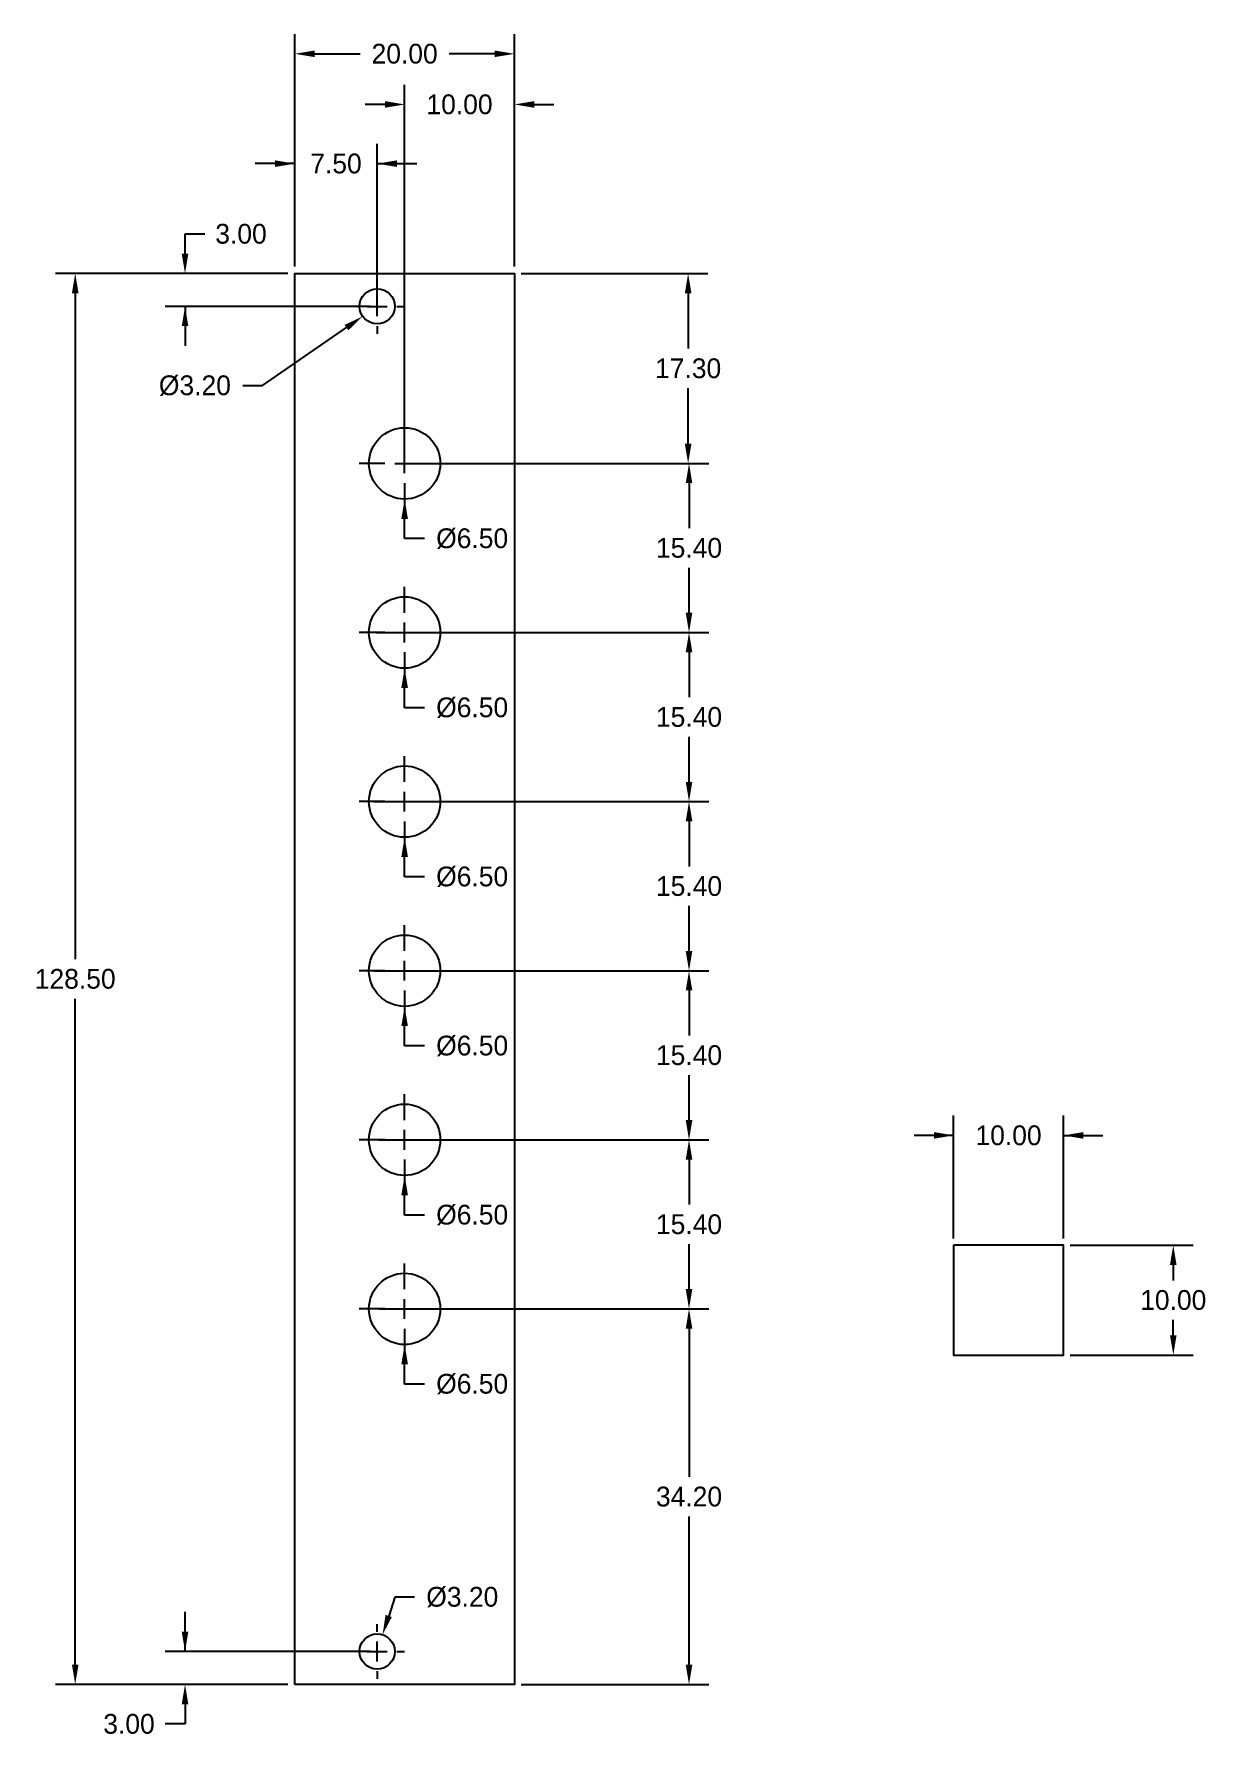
# Model space of a CAD drawing. Header units: millimetres. Extents: x -24 to 83, y -5 to 150.
import ezdxf

# ---------------------------------------------------------------- set-up
doc = ezdxf.new("R2010")
doc.units = ezdxf.units.MM
doc.header["$MEASUREMENT"] = 0
for name, color, linetype in [('Dimensions', 1, 'Continuous'), ('Knobs', 3, 'Continuous'), ('Panel', 7, 'Continuous'), ('ScaleHelp', 3, 'Continuous')]:
    doc.layers.add(name, color=color, linetype=linetype)
doc.dimstyles.get("Standard").update_dxf_attribs({"dimscale": 10, "dimtxt": 0.18, "dimasz": 0.18, "dimexe": 0.18, "dimexo": 0.0625, "dimgap": 0.09, "dimtad": 0, "dimtih": 1, "dimtoh": 1, "dimzin": 0, "dimdsep": 46, "dimtxsty": 'Standard', "dimcen": -0.09, "dimadec": 0, "dimazin": 0, "dimtfac": 1, "dimtdec": 4, "dimtofl": 0, "dimtmove": 0, "dimatfit": 3, "dimfxl": 1, "dimtolj": 1, "dimtzin": 0, "dimarcsym": 0})

# ---------------------------------------------------------------- blocks, each defined once
blk = doc.blocks.new('*D116')
at = {"layer": 'Defpoints', "color": 0}
for p in [(70, 50), (60, 40), (70, 40)]:
    blk.add_point(p, dxfattribs=at)
at = {"layer": 'ScaleHelp', "color": 0, "lineweight": -2}
for p, q in [((60, 40.625), (60, 51.8)), ((70, 40.625), (70, 51.8)), ((60, 50), (56.4, 50)), ((70, 50), (73.6, 50))]:
    blk.add_line(p, q, dxfattribs=at)
at = {"layer": 'ScaleHelp', "color": 0}
for points in [[(58.2, 49.7), (58.2, 50.3), (60, 50)], [(71.8, 50.3), (71.8, 49.7), (70, 50)]]:
    blk.add_solid(points, dxfattribs=at)
at = {"layer": 'ScaleHelp', "color": 0, "insert": (65, 50), "char_height": 1.8, "attachment_point": 5}
blk.add_mtext('\\A1;10.00', dxfattribs=at)
blk = doc.blocks.new('*D117')
at = {"layer": 'Defpoints', "color": 0}
for p in [(70, 40), (70, 30), (80, 30)]:
    blk.add_point(p, dxfattribs=at)
at = {"layer": 'ScaleHelp', "color": 0, "lineweight": -2}
for p, q in [((70.625, 40), (81.8, 40)), ((80, 38.2), (80, 36.8)), ((80, 31.8), (80, 33.2)), ((70.625, 30), (81.8, 30))]:
    blk.add_line(p, q, dxfattribs=at)
at = {"layer": 'ScaleHelp', "color": 0}
for points in [[(80.3, 38.2), (79.7, 38.2), (80, 40)], [(79.7, 31.8), (80.3, 31.8), (80, 30)]]:
    blk.add_solid(points, dxfattribs=at)
at = {"layer": 'ScaleHelp', "color": 0, "insert": (80, 35), "char_height": 1.8, "attachment_point": 5}
blk.add_mtext('\\A1;10.00', dxfattribs=at)
blk = doc.blocks.new('*D141')
at = {"layer": 'Defpoints', "color": 0}
for p in [(0, 138.5), (0, 128.5), (7.5, 125.5)]:
    blk.add_point(p, dxfattribs=at)
at = {"layer": 'Dimensions', "color": 0, "lineweight": -2}
for p, q in [((0, 129.125), (0, 140.3)), ((7.5, 126.125), (7.5, 140.3)), ((0, 138.5), (-3.6, 138.5)), ((7.5, 138.5), (11.1, 138.5))]:
    blk.add_line(p, q, dxfattribs=at)
at = {"layer": 'Dimensions', "color": 0}
for points in [[(-1.8, 138.2), (-1.8, 138.8), (0, 138.5)], [(9.3, 138.8), (9.3, 138.2), (7.5, 138.5)]]:
    blk.add_solid(points, dxfattribs=at)
at = {"layer": 'Dimensions', "color": 0, "insert": (3.75, 138.5), "char_height": 1.8, "attachment_point": 5}
blk.add_mtext('\\A1;7.50', dxfattribs=at)
blk = doc.blocks.new('*D142')
at = {"layer": 'Defpoints', "color": 0}
for p in [(0, 148.5), (0, 138.5), (20, 128.5)]:
    blk.add_point(p, dxfattribs=at)
at = {"layer": 'Dimensions', "color": 0, "lineweight": -2}
for p, q in [((0, 139.125), (0, 150.3)), ((20, 129.125), (20, 150.3)), ((1.8, 148.5), (5.95, 148.5)), ((18.2, 148.5), (14.05, 148.5))]:
    blk.add_line(p, q, dxfattribs=at)
at = {"layer": 'Dimensions', "color": 0}
for points in [[(1.8, 148.8), (1.8, 148.2), (0, 148.5)], [(18.2, 148.2), (18.2, 148.8), (20, 148.5)]]:
    blk.add_solid(points, dxfattribs=at)
at = {"layer": 'Dimensions', "color": 0, "insert": (10, 148.5), "char_height": 1.8, "attachment_point": 5}
blk.add_mtext('\\A1;20.00', dxfattribs=at)
blk = doc.blocks.new('*D143')
at = {"layer": 'Defpoints', "color": 0}
for p in [(-10, 128.5), (0, 128.5), (7.5, 125.5)]:
    blk.add_point(p, dxfattribs=at)
at = {"layer": 'Dimensions', "color": 0, "lineweight": -2}
for p, q in [((-10, 132.1), (-8.2, 132.1)), ((-10, 130.3), (-10, 132.1)), ((-0.625, 128.5), (-11.8, 128.5)), ((6.875, 125.5), (-11.8, 125.5)), ((-10, 125.5), (-10, 121.9))]:
    blk.add_line(p, q, dxfattribs=at)
at = {"layer": 'Dimensions', "color": 0}
for points in [[(-10.3, 130.3), (-9.7, 130.3), (-10, 128.5)], [(-9.7, 123.7), (-10.3, 123.7), (-10, 125.5)]]:
    blk.add_solid(points, dxfattribs=at)
at = {"layer": 'Dimensions', "color": 0, "insert": (-4.9, 132.1), "char_height": 1.8, "attachment_point": 5}
blk.add_mtext('\\A1;3.00', dxfattribs=at)
blk = doc.blocks.new('*D144')
at = {"layer": 'Defpoints', "color": 0}
for p in [(0, 128.5), (-20, 0), (0, 0)]:
    blk.add_point(p, dxfattribs=at)
at = {"layer": 'Dimensions', "color": 0, "lineweight": -2}
for p, q in [((-0.625, 128.5), (-21.8, 128.5)), ((-20, 126.7), (-20, 66.05)), ((-20, 1.8), (-20, 62.45)), ((-0.625, 0), (-21.8, 0))]:
    blk.add_line(p, q, dxfattribs=at)
at = {"layer": 'Dimensions', "color": 0}
for points in [[(-19.7, 126.7), (-20.3, 126.7), (-20, 128.5)], [(-20.3, 1.8), (-19.7, 1.8), (-20, 0)]]:
    blk.add_solid(points, dxfattribs=at)
at = {"layer": 'Dimensions', "color": 0, "insert": (-20, 64.25), "char_height": 1.8, "attachment_point": 5}
blk.add_mtext('\\A1;128.50', dxfattribs=at)
blk = doc.blocks.new('*D145')
at = {"layer": 'Defpoints', "color": 0}
for p in [(7.5, 3), (-10, 0), (0, 0)]:
    blk.add_point(p, dxfattribs=at)
at = {"layer": 'Dimensions', "color": 0, "lineweight": -2}
for p, q in [((-10, 3), (-10, 6.6)), ((6.875, 3), (-11.8, 3)), ((-0.625, 0), (-11.8, 0)), ((-10, -1.8), (-10, -3.6)), ((-10, -3.6), (-11.8, -3.6))]:
    blk.add_line(p, q, dxfattribs=at)
at = {"layer": 'Dimensions', "color": 0}
for points in [[(-10.3, 4.8), (-9.7, 4.8), (-10, 3)], [(-9.7, -1.8), (-10.3, -1.8), (-10, 0)]]:
    blk.add_solid(points, dxfattribs=at)
at = {"layer": 'Dimensions', "color": 0, "insert": (-15.1, -3.6), "char_height": 1.8, "attachment_point": 5}
blk.add_mtext('\\A1;3.00', dxfattribs=at)
blk = doc.blocks.new('*D182')
at = {"layer": 'Defpoints', "color": 0}
for p in [(10, 68.25), (10, 61.75)]:
    blk.add_point(p, dxfattribs=at)
at = {"layer": 'Dimensions', "color": 0}
for p, q in [((10, 66.8), (10, 69.15)), ((10, 64.1), (10, 65.9)), ((8.2, 65), (5.85, 65)), ((9.1, 65), (10.9, 65)), ((11.8, 65), (14.15, 65)), ((10, 63.2), (10, 60.85))]:
    blk.add_line(p, q, dxfattribs=at)
at = {"layer": 'Dimensions', "color": 0, "lineweight": -2}
for p, q in [((10, 58.15), (10, 59.95)), ((11.8, 58.15), (10, 58.15))]:
    blk.add_line(p, q, dxfattribs=at)
at = {"layer": 'Dimensions', "color": 0}
blk.add_solid([(10.3, 59.95), (9.7, 59.95), (10, 61.75)], dxfattribs=at)
at = {"layer": 'Dimensions', "color": 0, "insert": (16.15, 58.15), "char_height": 1.8, "attachment_point": 5}
blk.add_mtext('\\A1;%%c6.50', dxfattribs=at)
blk = doc.blocks.new('*D183')
at = {"layer": 'Defpoints', "color": 0}
for p in [(10, 52.85), (10, 46.35)]:
    blk.add_point(p, dxfattribs=at)
at = {"layer": 'Dimensions', "color": 0}
for p, q in [((10, 51.4), (10, 53.75)), ((10, 48.7), (10, 50.5)), ((8.2, 49.6), (5.85, 49.6)), ((9.1, 49.6), (10.9, 49.6)), ((11.8, 49.6), (14.15, 49.6)), ((10, 47.8), (10, 45.45))]:
    blk.add_line(p, q, dxfattribs=at)
at = {"layer": 'Dimensions', "color": 0, "lineweight": -2}
for p, q in [((10, 42.75), (10, 44.55)), ((11.8, 42.75), (10, 42.75))]:
    blk.add_line(p, q, dxfattribs=at)
at = {"layer": 'Dimensions', "color": 0}
blk.add_solid([(10.3, 44.55), (9.7, 44.55), (10, 46.35)], dxfattribs=at)
at = {"layer": 'Dimensions', "color": 0, "insert": (16.15, 42.75), "char_height": 1.8, "attachment_point": 5}
blk.add_mtext('\\A1;%%c6.50', dxfattribs=at)
blk = doc.blocks.new('*D184')
at = {"layer": 'Defpoints', "color": 0}
for p in [(10, 37.45), (10, 30.95)]:
    blk.add_point(p, dxfattribs=at)
at = {"layer": 'Dimensions', "color": 0}
for p, q in [((10, 36), (10, 38.35)), ((8.2, 34.2), (5.85, 34.2)), ((9.1, 34.2), (10.9, 34.2)), ((10, 33.3), (10, 35.1)), ((11.8, 34.2), (14.15, 34.2)), ((10, 32.4), (10, 30.05))]:
    blk.add_line(p, q, dxfattribs=at)
at = {"layer": 'Dimensions', "color": 0, "lineweight": -2}
for p, q in [((10, 27.35), (10, 29.15)), ((11.8, 27.35), (10, 27.35))]:
    blk.add_line(p, q, dxfattribs=at)
at = {"layer": 'Dimensions', "color": 0}
blk.add_solid([(10.3, 29.15), (9.7, 29.15), (10, 30.95)], dxfattribs=at)
at = {"layer": 'Dimensions', "color": 0, "insert": (16.15, 27.35), "char_height": 1.8, "attachment_point": 5}
blk.add_mtext('\\A1;%%c6.50', dxfattribs=at)
blk = doc.blocks.new('*D185')
at = {"layer": 'Defpoints', "color": 0}
for p in [(7.99, 4.52), (7.01, 1.48)]:
    blk.add_point(p, dxfattribs=at)
at = {"layer": 'Dimensions', "color": 0, "lineweight": -2}
for p, q in [((9.1, 7.95), (8.55, 6.23)), ((10.9, 7.95), (9.1, 7.95)), ((7.5, 4.8), (7.5, 5.5)), ((7.5, 2.1), (7.5, 3.9)), ((5.7, 3), (5, 3)), ((6.6, 3), (8.4, 3)), ((9.3, 3), (10, 3)), ((7.5, 1.2), (7.5, 0.5))]:
    blk.add_line(p, q, dxfattribs=at)
at = {"layer": 'Dimensions', "color": 0}
blk.add_solid([(8.26, 6.33), (8.83, 6.14), (7.99, 4.52)], dxfattribs=at)
at = {"layer": 'Dimensions', "color": 0, "insert": (15.25, 7.95), "char_height": 1.8, "attachment_point": 5}
blk.add_mtext('\\A1;%%c3.20', dxfattribs=at)
blk = doc.blocks.new('*D186')
at = {"layer": 'Defpoints', "color": 0}
for p in [(8.82, 126.41), (6.18, 124.59)]:
    blk.add_point(p, dxfattribs=at)
at = {"layer": 'Dimensions', "color": 0, "lineweight": -2}
for p, q in [((7.5, 127.3), (7.5, 128)), ((7.5, 124.6), (7.5, 126.4)), ((5.7, 125.5), (5, 125.5)), ((6.6, 125.5), (8.4, 125.5)), ((9.3, 125.5), (10, 125.5)), ((-2.95, 118.28), (4.7, 123.57)), ((7.5, 123.7), (7.5, 123)), ((-4.75, 118.28), (-2.95, 118.28))]:
    blk.add_line(p, q, dxfattribs=at)
at = {"layer": 'Dimensions', "color": 0}
blk.add_solid([(4.87, 123.32), (4.53, 123.81), (6.18, 124.59)], dxfattribs=at)
at = {"layer": 'Dimensions', "color": 0, "insert": (-9.1, 118.28), "char_height": 1.8, "attachment_point": 5}
blk.add_mtext('\\A1;%%c3.20', dxfattribs=at)
blk = doc.blocks.new('*D198')
at = {"layer": 'Defpoints', "color": 0}
for p in [(10, 114.45), (10, 107.95)]:
    blk.add_point(p, dxfattribs=at)
at = {"layer": 'Dimensions', "color": 0}
for p, q in [((10, 113), (10, 115.35)), ((10, 110.3), (10, 112.1)), ((8.2, 111.2), (5.85, 111.2)), ((9.1, 111.2), (10.9, 111.2)), ((11.8, 111.2), (14.15, 111.2)), ((10, 109.4), (10, 107.05))]:
    blk.add_line(p, q, dxfattribs=at)
at = {"layer": 'Dimensions', "color": 0, "lineweight": -2}
for p, q in [((10, 104.35), (10, 106.15)), ((11.8, 104.35), (10, 104.35))]:
    blk.add_line(p, q, dxfattribs=at)
at = {"layer": 'Dimensions', "color": 0}
blk.add_solid([(10.3, 106.15), (9.7, 106.15), (10, 107.95)], dxfattribs=at)
at = {"layer": 'Dimensions', "color": 0, "insert": (16.15, 104.35), "char_height": 1.8, "attachment_point": 5}
blk.add_mtext('\\A1;%%c6.50', dxfattribs=at)
blk = doc.blocks.new('*D199')
at = {"layer": 'Defpoints', "color": 0}
for p in [(10, 99.05), (10, 92.55)]:
    blk.add_point(p, dxfattribs=at)
at = {"layer": 'Dimensions', "color": 0}
for p, q in [((10, 97.6), (10, 99.95)), ((10, 94.9), (10, 96.7)), ((8.2, 95.8), (5.85, 95.8)), ((9.1, 95.8), (10.9, 95.8)), ((11.8, 95.8), (14.15, 95.8)), ((10, 94), (10, 91.65))]:
    blk.add_line(p, q, dxfattribs=at)
at = {"layer": 'Dimensions', "color": 0, "lineweight": -2}
for p, q in [((10, 88.95), (10, 90.75)), ((11.8, 88.95), (10, 88.95))]:
    blk.add_line(p, q, dxfattribs=at)
at = {"layer": 'Dimensions', "color": 0}
blk.add_solid([(10.3, 90.75), (9.7, 90.75), (10, 92.55)], dxfattribs=at)
at = {"layer": 'Dimensions', "color": 0, "insert": (16.15, 88.95), "char_height": 1.8, "attachment_point": 5}
blk.add_mtext('\\A1;%%c6.50', dxfattribs=at)
blk = doc.blocks.new('*D200')
at = {"layer": 'Defpoints', "color": 0}
for p in [(10, 83.65), (10, 77.15)]:
    blk.add_point(p, dxfattribs=at)
at = {"layer": 'Dimensions', "color": 0}
for p, q in [((10, 82.2), (10, 84.55)), ((10, 79.5), (10, 81.3)), ((8.2, 80.4), (5.85, 80.4)), ((9.1, 80.4), (10.9, 80.4)), ((11.8, 80.4), (14.15, 80.4)), ((10, 78.6), (10, 76.25))]:
    blk.add_line(p, q, dxfattribs=at)
at = {"layer": 'Dimensions', "color": 0, "lineweight": -2}
for p, q in [((10, 73.55), (10, 75.35)), ((11.8, 73.55), (10, 73.55))]:
    blk.add_line(p, q, dxfattribs=at)
at = {"layer": 'Dimensions', "color": 0}
blk.add_solid([(10.3, 75.35), (9.7, 75.35), (10, 77.15)], dxfattribs=at)
at = {"layer": 'Dimensions', "color": 0, "insert": (16.15, 73.55), "char_height": 1.8, "attachment_point": 5}
blk.add_mtext('\\A1;%%c6.50', dxfattribs=at)
blk = doc.blocks.new('*D207')
at = {"layer": 'Defpoints', "color": 0}
for p in [(10.21, 111.2), (10.21, 95.8), (35.86, 95.8)]:
    blk.add_point(p, dxfattribs=at)
at = {"layer": 'Dimensions', "color": 0, "lineweight": -2}
for p, q in [((10.83, 111.2), (37.7, 111.2)), ((35.9, 109.4), (35.9, 105.3)), ((35.9, 97.6), (35.9, 101.7)), ((10.83, 95.8), (37.7, 95.8))]:
    blk.add_line(p, q, dxfattribs=at)
at = {"layer": 'Dimensions', "color": 0}
for points in [[(36.2, 109.4), (35.6, 109.4), (35.9, 111.2)], [(35.6, 97.6), (36.2, 97.6), (35.9, 95.8)]]:
    blk.add_solid(points, dxfattribs=at)
at = {"layer": 'Dimensions', "color": 0, "insert": (35.9, 103.5), "char_height": 1.8, "attachment_point": 5}
blk.add_mtext('\\A1;15.40', dxfattribs=at)
blk = doc.blocks.new('*D208')
at = {"layer": 'Defpoints', "color": 0}
for p in [(6.79, 95.8), (6.79, 80.4), (35.8, 80.4)]:
    blk.add_point(p, dxfattribs=at)
at = {"layer": 'Dimensions', "color": 0, "lineweight": -2}
for p, q in [((7.41, 95.8), (37.7, 95.8)), ((35.9, 94), (35.9, 89.9)), ((35.9, 82.2), (35.9, 86.3)), ((7.41, 80.4), (37.7, 80.4))]:
    blk.add_line(p, q, dxfattribs=at)
at = {"layer": 'Dimensions', "color": 0}
for points in [[(36.2, 94), (35.6, 94), (35.9, 95.8)], [(35.6, 82.2), (36.2, 82.2), (35.9, 80.4)]]:
    blk.add_solid(points, dxfattribs=at)
at = {"layer": 'Dimensions', "color": 0, "insert": (35.9, 88.1), "char_height": 1.8, "attachment_point": 5}
blk.add_mtext('\\A1;15.40', dxfattribs=at)
blk = doc.blocks.new('*D209')
at = {"layer": 'Defpoints', "color": 0}
for p in [(6.55, 80.4), (6.55, 65), (35.8, 65)]:
    blk.add_point(p, dxfattribs=at)
at = {"layer": 'Dimensions', "color": 0, "lineweight": -2}
for p, q in [((7.18, 80.4), (37.7, 80.4)), ((35.9, 78.6), (35.9, 74.5)), ((35.9, 66.8), (35.9, 70.9)), ((7.18, 65), (37.7, 65))]:
    blk.add_line(p, q, dxfattribs=at)
at = {"layer": 'Dimensions', "color": 0}
for points in [[(36.2, 78.6), (35.6, 78.6), (35.9, 80.4)], [(35.6, 66.8), (36.2, 66.8), (35.9, 65)]]:
    blk.add_solid(points, dxfattribs=at)
at = {"layer": 'Dimensions', "color": 0, "insert": (35.9, 72.7), "char_height": 1.8, "attachment_point": 5}
blk.add_mtext('\\A1;15.40', dxfattribs=at)
blk = doc.blocks.new('*D210')
at = {"layer": 'Defpoints', "color": 0}
for p in [(7.18, 65), (7.02, 49.6), (35.92, 49.6)]:
    blk.add_point(p, dxfattribs=at)
at = {"layer": 'Dimensions', "color": 0, "lineweight": -2}
for p, q in [((7.8, 65), (37.7, 65)), ((35.9, 63.2), (35.9, 59.1)), ((35.9, 51.4), (35.9, 55.5)), ((7.65, 49.6), (37.7, 49.6))]:
    blk.add_line(p, q, dxfattribs=at)
at = {"layer": 'Dimensions', "color": 0}
for points in [[(36.2, 63.2), (35.6, 63.2), (35.9, 65)], [(35.6, 51.4), (36.2, 51.4), (35.9, 49.6)]]:
    blk.add_solid(points, dxfattribs=at)
at = {"layer": 'Dimensions', "color": 0, "insert": (35.9, 57.3), "char_height": 1.8, "attachment_point": 5}
blk.add_mtext('\\A1;15.40', dxfattribs=at)
blk = doc.blocks.new('*D211')
at = {"layer": 'Defpoints', "color": 0}
for p in [(7.02, 49.6), (7.02, 34.2), (35.92, 34.2)]:
    blk.add_point(p, dxfattribs=at)
at = {"layer": 'Dimensions', "color": 0, "lineweight": -2}
for p, q in [((7.65, 49.6), (37.7, 49.6)), ((35.9, 47.8), (35.9, 43.7)), ((35.9, 36), (35.9, 40.1)), ((7.65, 34.2), (37.7, 34.2))]:
    blk.add_line(p, q, dxfattribs=at)
at = {"layer": 'Dimensions', "color": 0}
for points in [[(36.2, 47.8), (35.6, 47.8), (35.9, 49.6)], [(35.6, 36), (36.2, 36), (35.9, 34.2)]]:
    blk.add_solid(points, dxfattribs=at)
at = {"layer": 'Dimensions', "color": 0, "insert": (35.9, 41.9), "char_height": 1.8, "attachment_point": 5}
blk.add_mtext('\\A1;15.40', dxfattribs=at)
blk = doc.blocks.new('*D214')
at = {"layer": 'Defpoints', "color": 0}
for p in [(20, 143.89), (20, 128.5), (10, 111.39)]:
    blk.add_point(p, dxfattribs=at)
at = {"layer": 'Dimensions', "color": 0, "lineweight": -2}
for p, q in [((10, 112.01), (10, 145.69)), ((20, 129.12), (20, 145.69)), ((8.2, 143.89), (6.4, 143.89)), ((21.8, 143.89), (23.6, 143.89))]:
    blk.add_line(p, q, dxfattribs=at)
at = {"layer": 'Dimensions', "color": 0}
for points in [[(8.2, 143.59), (8.2, 144.19), (10, 143.89)], [(21.8, 144.19), (21.8, 143.59), (20, 143.89)]]:
    blk.add_solid(points, dxfattribs=at)
at = {"layer": 'Dimensions', "color": 0, "insert": (15, 143.89), "char_height": 1.8, "attachment_point": 5}
blk.add_mtext('\\A1;10.00', dxfattribs=at)
blk = doc.blocks.new('*D217')
at = {"layer": 'Defpoints', "color": 0}
for p in [(20, 128.5), (35.82, 128.5), (20.71, 111.2)]:
    blk.add_point(p, dxfattribs=at)
at = {"layer": 'Dimensions', "color": 0, "lineweight": -2}
for p, q in [((20.62, 128.5), (37.62, 128.5)), ((35.82, 126.7), (35.82, 121.65)), ((35.82, 113), (35.82, 118.05)), ((21.33, 111.2), (37.62, 111.2))]:
    blk.add_line(p, q, dxfattribs=at)
at = {"layer": 'Dimensions', "color": 0}
for points in [[(36.12, 126.7), (35.52, 126.7), (35.82, 128.5)], [(35.52, 113), (36.12, 113), (35.82, 111.2)]]:
    blk.add_solid(points, dxfattribs=at)
at = {"layer": 'Dimensions', "color": 0, "insert": (35.82, 119.85), "char_height": 1.8, "attachment_point": 5}
blk.add_mtext('\\A1;17.30', dxfattribs=at)
blk = doc.blocks.new('*D218')
at = {"layer": 'Defpoints', "color": 0}
for p in [(20, 34.2), (20, 0), (35.9, 0)]:
    blk.add_point(p, dxfattribs=at)
at = {"layer": 'Dimensions', "color": 0, "lineweight": -2}
for p, q in [((20.625, 34.2), (37.7, 34.2)), ((35.9, 32.4), (35.9, 18.9)), ((35.9, 1.8), (35.9, 15.3)), ((20.625, 0), (37.7, 0))]:
    blk.add_line(p, q, dxfattribs=at)
at = {"layer": 'Dimensions', "color": 0}
for points in [[(36.2, 32.4), (35.6, 32.4), (35.9, 34.2)], [(35.6, 1.8), (36.2, 1.8), (35.9, 0)]]:
    blk.add_solid(points, dxfattribs=at)
at = {"layer": 'Dimensions', "color": 0, "insert": (35.9, 17.1), "char_height": 1.8, "attachment_point": 5}
blk.add_mtext('\\A1;34.20', dxfattribs=at)

msp = doc.modelspace()

# ---------------------------------------------------------------- linework, layer by layer
at = {"layer": 'Knobs'}
for centre in [(67.12, 101.22), (20.765, 17.4)]:
    msp.add_circle(centre, 0, dxfattribs=at)
at = {"layer": 'Panel'}
msp.add_lwpolyline([(0, 0), (0, 128.5), (20, 128.5), (20, 0)], close=True, dxfattribs=at)
for centre, radius in [((7.5, 125.5), 1.6), ((10, 111.2), 3.25), ((10, 95.8), 3.25), ((10, 80.4), 3.25), ((10, 65), 3.25), ((10, 49.6), 3.25), ((10, 34.2), 3.25), ((7.5, 3), 1.6)]:
    msp.add_circle(centre, radius, dxfattribs=at)
at = {"layer": 'ScaleHelp'}
msp.add_lwpolyline([(60, 40), (60, 30), (70, 30), (70, 40)], close=True, dxfattribs=at)

# ---------------------------------------------------------------- dimensions: what is measured, and where the dimension line sits
at = {"layer": 'Dimensions'}
for base, p1, p2, picture, middle in [((0, 148.5), (20, 128.5), (0, 138.5), '*D142', (10, 148.5)), ((20, 143.887), (10, 111.387), (20, 128.5), '*D214', (15, 143.887)), ((0, 138.5), (7.5, 125.5), (0, 128.5), '*D141', (3.75, 138.5))]:
    dim = msp.add_linear_dim(base=base, p1=p1, p2=p2, dimstyle='Standard', dxfattribs=at)
    dim.commit()
    dim.dimension.update_dxf_attribs({"geometry": picture, "text_midpoint": middle})
for base, p1, p2, picture, middle in [((-10, 128.5), (7.5, 125.5), (0, 128.5), '*D143', (-4.9, 132.1)), ((-20, 0), (0, 128.5), (0, 0), '*D144', (-20, 64.25)), ((35.819, 128.5), (20.707, 111.2), (20, 128.5), '*D217', (35.819, 119.85)), ((35.9, 0), (20, 34.2), (20, 0), '*D218', (35.9, 17.1)), ((-10, 0), (7.5, 3), (0, 0), '*D145', (-15.1, -3.6))]:
    dim = msp.add_linear_dim(base=base, p1=p1, p2=p2, angle=90, dimstyle='Standard', dxfattribs=at)
    dim.commit()
    dim.dimension.update_dxf_attribs({"geometry": picture, "text_midpoint": middle})
for p1, p2, picture, middle in [((8.816, 126.41), (6.184, 124.59), '*D186', (-9.095, 118.281)), ((10, 114.45), (10, 107.95), '*D198', (16.15, 104.35)), ((10, 99.05), (10, 92.55), '*D199', (16.15, 88.95)), ((10, 83.65), (10, 77.15), '*D200', (16.15, 73.55)), ((10, 68.25), (10, 61.75), '*D182', (16.15, 58.15)), ((10, 52.85), (10, 46.35), '*D183', (16.15, 42.75)), ((10, 37.45), (10, 30.95), '*D184', (16.15, 27.35)), ((7.007, 1.478), (7.993, 4.522), '*D185', (15.252, 7.947))]:
    dim = msp.add_diameter_dim_2p(p1=p1, p2=p2, dimstyle='Standard', dxfattribs=at)
    dim.commit()
    dim.dimension.update_dxf_attribs({"geometry": picture, "text_midpoint": middle, "dimtype": 163})
for base, p1, p2, picture, middle in [((35.9, 95.8), (10.207, 111.2), (10.207, 95.8), '*D207', (35.9, 103.5)), ((35.9, 80.4), (6.787, 95.8), (6.787, 80.4), '*D208', (35.9, 88.1)), ((35.9, 65), (6.551, 80.4), (6.551, 65), '*D209', (35.9, 72.7)), ((35.9, 49.6), (7.176, 65), (7.025, 49.6), '*D210', (35.9, 57.3)), ((35.9, 34.2), (7.025, 49.6), (7.025, 34.2), '*D211', (35.9, 41.9))]:
    dim = msp.add_linear_dim(base=base, p1=p1, p2=p2, angle=90, dimstyle='Standard', dxfattribs=at)
    dim.commit()
    dim.dimension.update_dxf_attribs({"geometry": picture, "text_midpoint": middle, "dimtype": 160})
at = {"layer": 'ScaleHelp'}
dim = msp.add_linear_dim(base=(70, 50), p1=(60, 40), p2=(70, 40), dimstyle='Standard', dxfattribs=at)
dim.commit()
dim.dimension.update_dxf_attribs({"geometry": '*D116', "text_midpoint": (65, 50)})
dim = msp.add_linear_dim(base=(80, 30), p1=(70, 40), p2=(70, 30), angle=90, dimstyle='Standard', dxfattribs=at)
dim.commit()
dim.dimension.update_dxf_attribs({"geometry": '*D117', "text_midpoint": (80, 35)})

doc.saveas('drawing.dxf')
